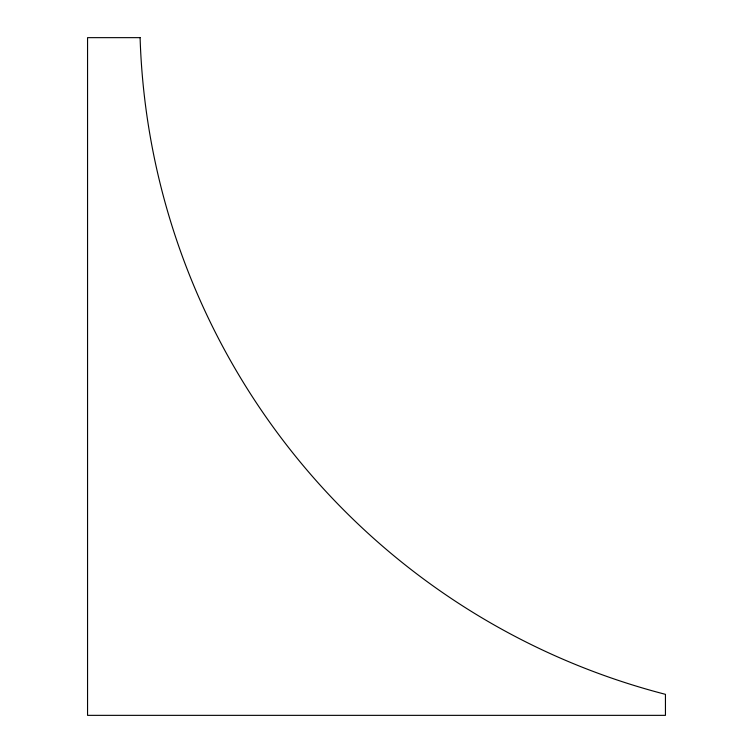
<?xml version="1.0" encoding="UTF-8"?>
<svg xmlns="http://www.w3.org/2000/svg" width="753" height="753" viewBox="0 0 753 753"><rect width="100%" height="100%" fill="white"/><g stroke="black" fill="none" stroke-linecap="round" stroke-linejoin="round"><path stroke-width="1.13" d="M140.096 37.65L87.555 37.65L87.555 715.35L665.445 715.35L665.445 694.332A700.808 700.808 0 0 1 140.096 37.65"/></g></svg>
